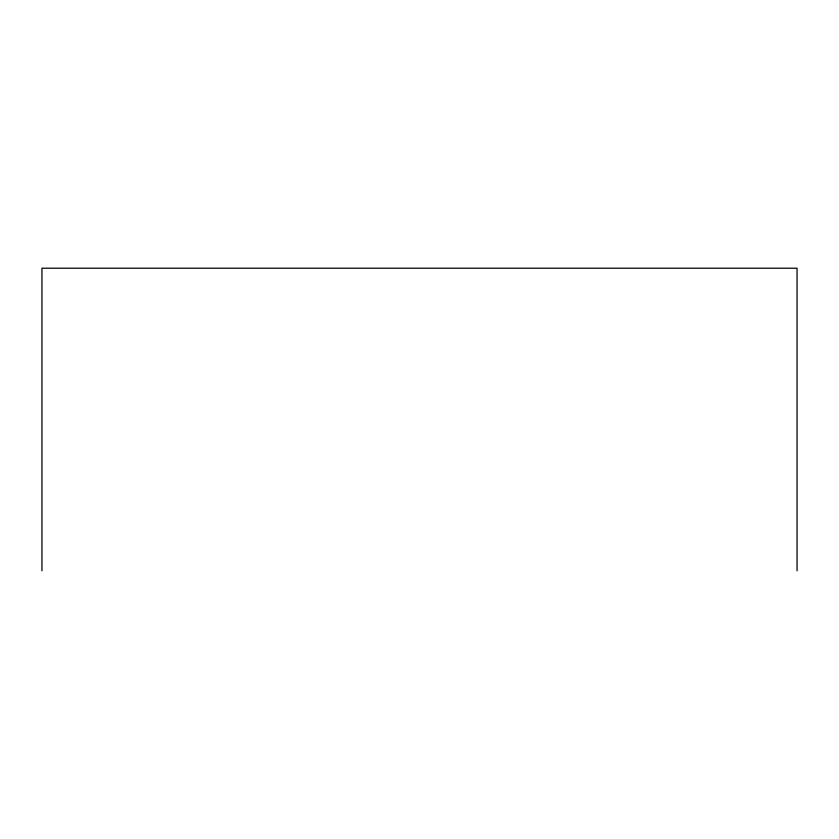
<?xml version="1.0" encoding="UTF-8"?>
<svg xmlns="http://www.w3.org/2000/svg" width="839" height="839" viewBox="0 0 839 839"><rect width="100%" height="100%" fill="white"/><g stroke="black" fill="none" stroke-linecap="round" stroke-linejoin="round"><path stroke-width="1.26" d="M797.05 570.782L797.05 268.218L41.95 268.218L41.95 570.782"/></g></svg>
